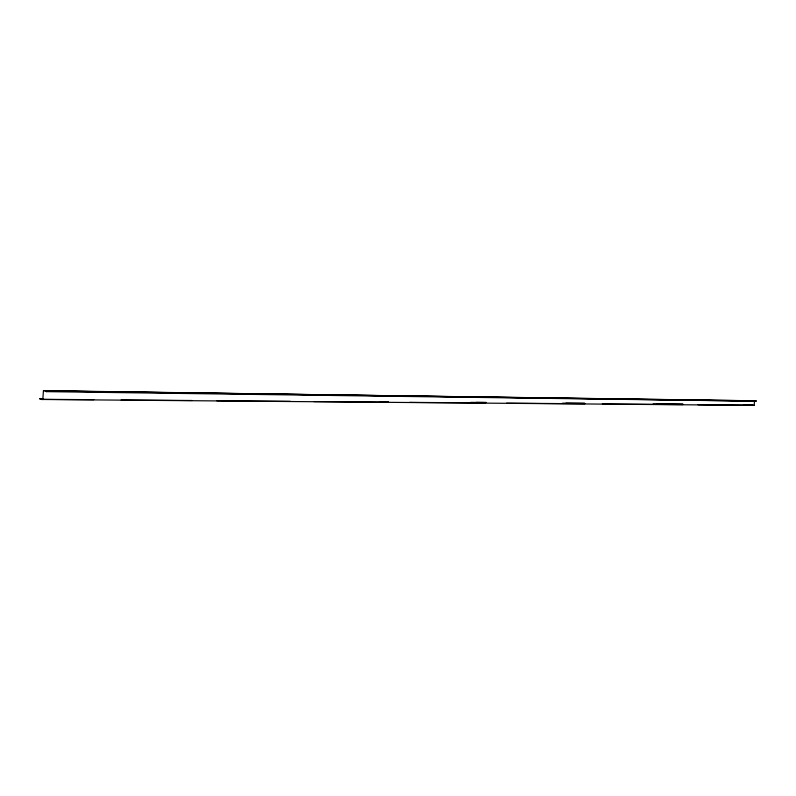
<?xml version="1.0" encoding="UTF-8"?>
<svg xmlns="http://www.w3.org/2000/svg" width="796" height="796" viewBox="0 0 796 796"><rect width="100%" height="100%" fill="white"/><g stroke="black" fill="none" stroke-linecap="round" stroke-linejoin="round"><path stroke-width="1.19" d="M42.715 399.483L754.18 405.353L754.548 400.677L755.892 400.856L45.77 390.975L46.248 391.632L756.2 401.164L43.452 390.647L42.795 399.572L40.327 399.323L39.8 398.607L43.521 398.637L39.86 398.547M46.248 391.632L45.81 390.896L43.452 390.647M385.602 401.582L388.09 401.612M476.396 402.388L486.346 402.468M565.936 403.174L584.592 403.333M656.73 403.97L682.849 404.199M747.514 404.766L752.777 405.174L698.052 404.766M379.99 401.582L387.433 401.642M470.625 402.378L485.52 402.507M562.493 403.174L584.841 403.373M653.128 403.97L682.928 404.229M743.763 404.766L754.18 405.353M40.327 399.323L93.828 399.682M121.141 399.99L192.045 400.497M216.88 400.786L290.271 401.313M313.863 401.582L388.488 402.139M409.592 402.378L485.47 402.945M506.574 403.174L584.931 403.771M602.313 403.97L683.157 404.587M45.81 390.896L755.911 400.806"/></g></svg>
